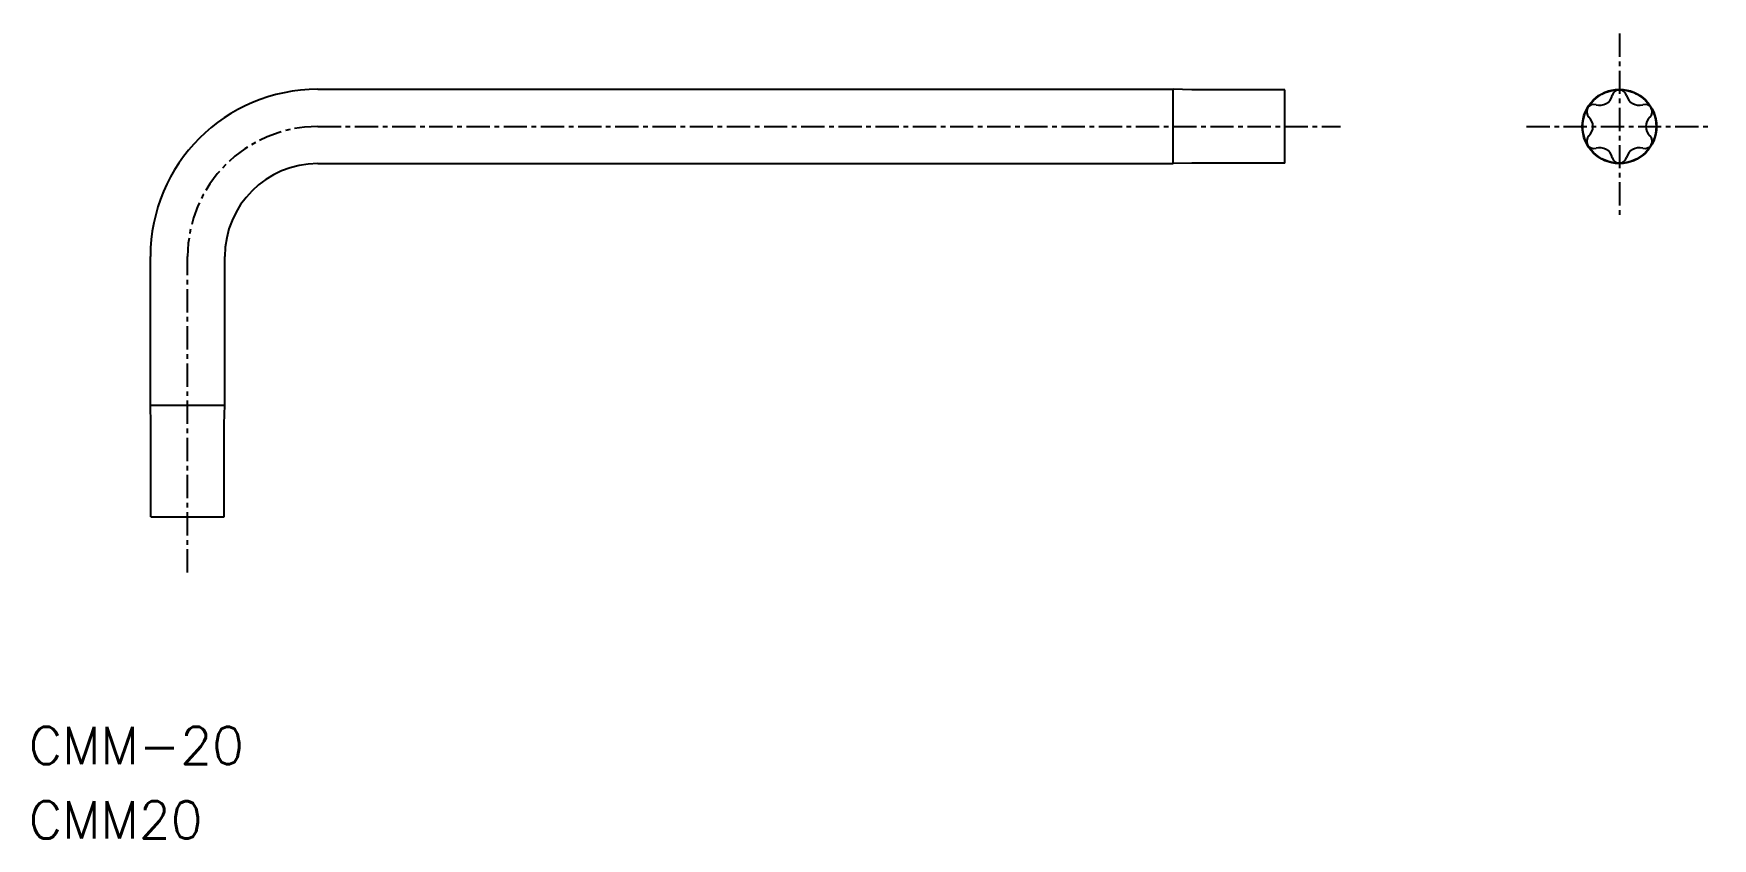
# Model space of a CAD drawing. Extents: x 9.6 to 99.8, y 10.5 to 53.8.
import ezdxf

# ---------------------------------------------------------------- set-up
doc = ezdxf.new("R2010")
doc.units = 0
doc.linetypes.add('CENTER', pattern=[2, 1.25, -0.25, 0.25, -0.25])
doc.layers.get('0').update_dxf_attribs({"linetype": 'CONTINUOUS'})
doc.layers.add('CENTER', color=1, linetype='CENTER')
doc.styles.get("Standard").update_dxf_attribs({"font": 'romans.shx', "bigfont": 'extfont.shx'})

msp = doc.modelspace()

# ---------------------------------------------------------------- linework, layer by layer
at = {"color": 7, "linetype": 'CONTINUOUS'}
for p, q in [((24.84, 50.85), (70.84, 50.85)), ((70.84, 46.85), (70.84, 50.85)), ((71.84, 50.825), (70.84, 50.85)), ((76.84, 50.825), (71.84, 50.825)), ((76.84, 46.875), (76.84, 50.825)), ((24.84, 46.85), (70.84, 46.85)), ((71.84, 46.875), (70.84, 46.85)), ((76.84, 46.875), (71.84, 46.875)), ((15.84, 33.85), (15.84, 41.85)), ((19.84, 33.85), (19.84, 41.85)), ((15.865, 32.85), (15.84, 33.85)), ((15.84, 33.85), (19.84, 33.85)), ((19.815, 32.85), (19.84, 33.85)), ((15.865, 27.85), (15.865, 32.85)), ((19.815, 27.85), (19.815, 32.85)), ((15.865, 27.85), (19.815, 27.85))]:
    msp.add_line(p, q, dxfattribs=at)
for radius in [2, 1.975]:
    msp.add_circle((94.84, 48.85), radius, dxfattribs=at)
for centre, radius, start, end in [((24.84, 41.85), 9, 90, 180), ((94.84, 50.43), 0.395, 13.63362, 166.36638), ((93.472, 49.64), 0.395, 73.63362, 226.36638), ((93.78, 50.687), 0.697, 253.63362, 346.36638), ((95.901, 50.687), 0.697, 193.63362, 286.36638), ((96.209, 49.64), 0.395, 313.63362, 106.36638), ((92.719, 48.85), 0.697, 313.63362, 46.36638), ((96.962, 48.85), 0.697, 133.63362, 226.36638), ((93.472, 48.06), 0.395, 133.63362, 286.36638), ((96.209, 48.06), 0.395, 253.63362, 46.36638), ((93.78, 47.012), 0.697, 13.63362, 106.36638), ((94.84, 47.27), 0.395, 193.63362, 346.36638), ((95.901, 47.012), 0.697, 73.63362, 166.36638), ((24.84, 41.85), 5, 90, 180)]:
    msp.add_arc(centre, radius, start, end, dxfattribs=at)
at = {"layer": 'CENTER', "color": 1, "linetype": 'CENTER'}
for p, q in [((94.84, 53.85), (94.84, 43.85)), ((24.84, 48.85), (79.84, 48.85)), ((89.84, 48.85), (99.84, 48.85)), ((17.84, 24.85), (17.84, 41.85))]:
    msp.add_line(p, q, dxfattribs=at)
msp.add_arc((24.84, 41.85), 7, 90, 180, dxfattribs=at)

# ---------------------------------------------------------------- texts
at = {"color": 7, "linetype": 'CONTINUOUS'}
for s, p in [('CMM-20', (9.3, 14.545)), ('CMM20', (9.3, 10.545))]:
    msp.add_text(s, height=2, dxfattribs=at).set_placement(p)

doc.saveas('drawing.dxf')
